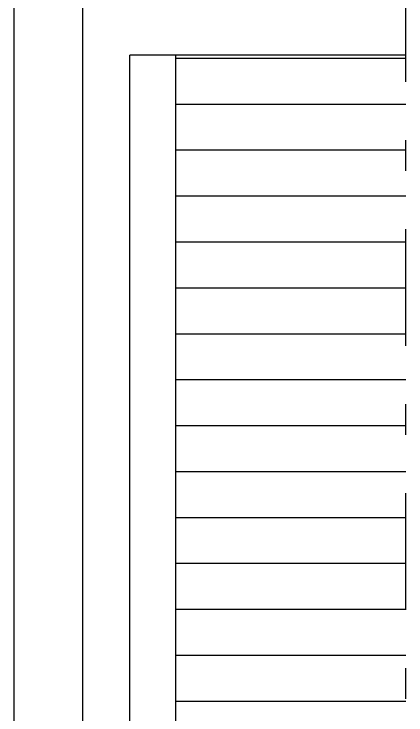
# Model space of a CAD drawing. Header units: millimetres. Extents: x 1573 to 2177, y 1587 to 1932.
# Drawn here: x 1937.649 to 1938.929, y 1916.84 to 1919.129 of the extents above; entities that cross this region are included whole.
import ezdxf

# ---------------------------------------------------------------- set-up
doc = ezdxf.new("R2010")
doc.units = ezdxf.units.MM
doc.header["$LTSCALE"] = 0.03
doc.linetypes.add('DASHDOT', pattern=[25.4, 12.7, -6.35, 0, -6.35])
doc.layers.add('-HIDRO', color=8, linetype='Continuous')

msp = doc.modelspace()

# ---------------------------------------------------------------- linework, layer by layer
at = {"layer": '-HIDRO', "linetype": 'DASHDOT'}
msp.add_line((1938.9289, 1897.3573), (1938.9289, 1926.4843), dxfattribs=at)
at = {"layer": '-HIDRO'}
for p, q in [((1937.8742, 1914.5503), (1937.8742, 1920.7453)), ((1937.6492, 1914.7753), (1937.6492, 1920.5203)), ((1938.0272, 1896.4573), (1938.0272, 1918.9948)), ((1938.9289, 1918.9948), (1938.0272, 1918.9948)), ((1938.1772, 1896.4573), (1938.1772, 1918.9948)), ((1938.1772, 1918.9852), (1938.9289, 1918.9852)), ((1938.1772, 1918.8352), (1938.9289, 1918.8352)), ((1938.1772, 1918.6852), (1938.9289, 1918.6852)), ((1938.1772, 1918.5352), (1938.9289, 1918.5352)), ((1938.1772, 1918.3852), (1938.9289, 1918.3852)), ((1938.1772, 1918.2352), (1938.9289, 1918.2352)), ((1938.1772, 1918.0852), (1938.9289, 1918.0852)), ((1938.1772, 1917.9352), (1938.9289, 1917.9352)), ((1938.1772, 1917.7852), (1938.9289, 1917.7852)), ((1938.1772, 1917.6352), (1938.9289, 1917.6352)), ((1938.1772, 1917.4852), (1938.9289, 1917.4852)), ((1938.1772, 1917.3352), (1938.9289, 1917.3352)), ((1938.1772, 1917.1852), (1938.9289, 1917.1852)), ((1938.1772, 1917.0352), (1938.9289, 1917.0352)), ((1938.1772, 1916.8852), (1938.9289, 1916.8852))]:
    msp.add_line(p, q, dxfattribs=at)

doc.saveas('drawing.dxf')
